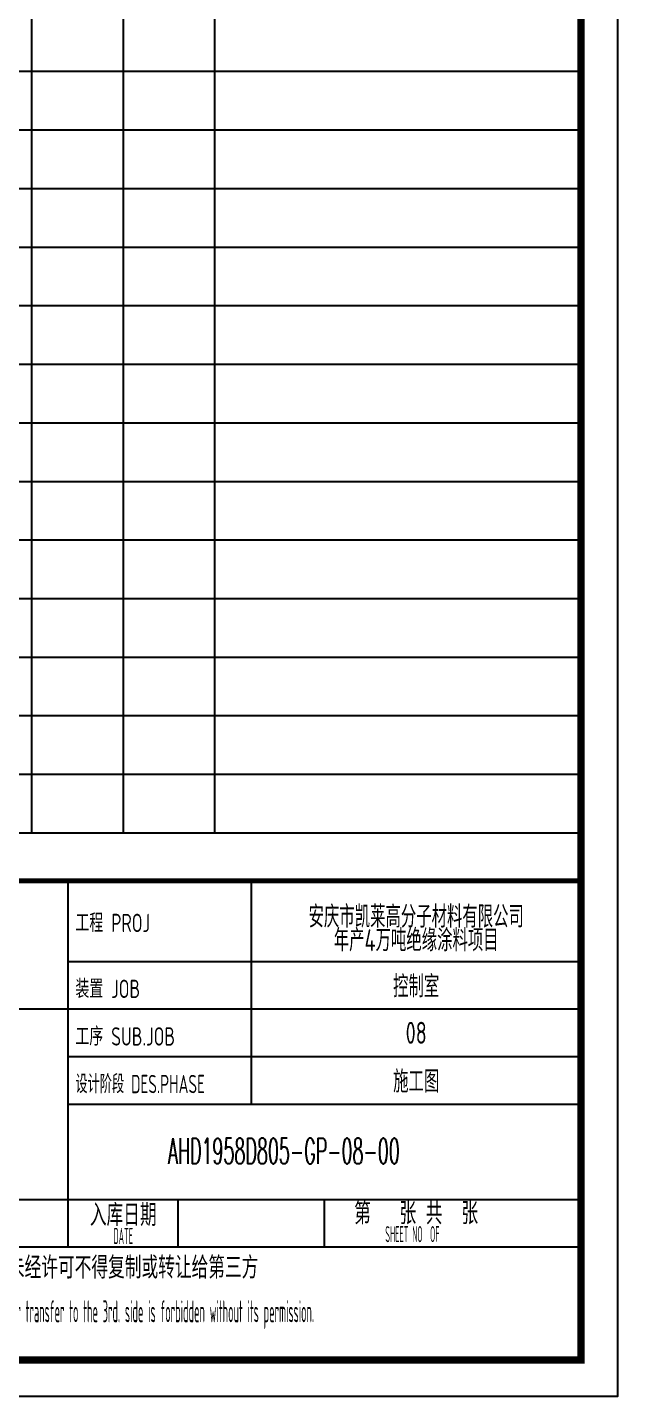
# Model space of a CAD drawing. Extents: x 5205853 to 5320510, y -422737 to -363337.
# Drawn here: x 5218794 to 5226853, y -393037 to -374337 of the extents above; entities that cross this region are included whole.
import ezdxf
from ezdxf.enums import TextEntityAlignment as Align

# ---------------------------------------------------------------- set-up
doc = ezdxf.new("R2010")
doc.units = 0
doc.header["$LTSCALE"] = 1000
doc.header["$MEASUREMENT"] = 0
doc.layers.get('0').update_dxf_attribs({"linetype": 'CONTINUOUS'})
for name, color, linetype in [('AXIS', 3, 'CONTINUOUS'), ('DIM_SYMB', 3, 'CONTINUOUS'), ('图框', 255, 'CONTINUOUS')]:
    doc.layers.add(name, color=color, linetype=linetype)
doc.styles.add('DIM_FONT', font='SIMPLEX', dxfattribs={"width": 0.7, "bigfont": 'GBCBIG'})
doc.styles.add('sceie', font='sceie.shx', dxfattribs={"bigfont": 'sceic.shx'})
doc.styles.add('TSSD_Rein', font='Tssdeng.shx', dxfattribs={"width": 0.7, "bigfont": 'hztxt.shx'})

msp = doc.modelspace()

# ---------------------------------------------------------------- linework, layer by layer
at = {"color": 0}
for p, q in [((5218852.9, -385337.3), (5218852.9, -365337.3)), ((5221352.9, -385337.3), (5221352.9, -365337.3)), ((5220102.9, -366937.3), (5220102.9, -385337.3)), ((5208352.9, -374937.3), (5226352.9, -374937.3)), ((5208352.9, -374937.3), (5226352.9, -374937.3)), ((5208352.9, -375737.3), (5226352.9, -375737.3)), ((5208352.9, -376537.3), (5226352.9, -376537.3)), ((5208352.9, -377337.3), (5226352.9, -377337.3)), ((5208352.9, -378137.3), (5226352.9, -378137.3)), ((5208352.9, -378937.3), (5226352.9, -378937.3)), ((5208352.9, -379737.3), (5226352.9, -379737.3)), ((5208352.9, -380537.3), (5226352.9, -380537.3)), ((5208352.9, -381337.3), (5226352.9, -381337.3)), ((5208352.9, -382137.3), (5226352.9, -382137.3)), ((5208352.9, -382937.3), (5226352.9, -382937.3)), ((5208352.9, -383737.3), (5226352.9, -383737.3)), ((5208352.9, -384537.3), (5226352.9, -384537.3)), ((5208352.9, -385337.3), (5226352.9, -385337.3))]:
    msp.add_line(p, q, dxfattribs=at)
for p, q in [((5219352.9, -390993.3), (5219352.9, -385993.3)), ((5221852.9, -389043.3), (5221852.9, -385993.3)), ((5226352.9, -385993.3), (5226352.9, -392537.3)), ((5219352.9, -387093.3), (5226352.9, -387093.3)), ((5208352.9, -387743.3), (5219352.9, -387743.3)), ((5219352.9, -387743.3), (5226352.9, -387743.3)), ((5219352.9, -388393.3), (5226352.9, -388393.3)), ((5219352.9, -389043.3), (5226352.9, -389043.3)), ((5213852.9, -390343.3), (5226352.9, -390343.3)), ((5220852.9, -390993.3), (5220852.9, -390343.3)), ((5222852.9, -390993.3), (5222852.9, -390343.3)), ((5208352.9, -390993.3), (5226352.9, -390993.3)), ((5208352.9, -392537.3), (5226352.9, -392537.3))]:
    msp.add_line(p, q)
at = {"const_width": 70}
msp.add_lwpolyline([(5226352.9, -385993.3), (5208352.9, -385993.3)], dxfattribs=at)
at = {"layer": '图框', "color": 0}
msp.add_lwpolyline([(5205852.9, -393037.3), (5205852.9, -363337.3), (5226852.9, -363337.3), (5226852.9, -393037.3)], close=True, dxfattribs=at)
at = {"layer": '图框', "color": 0, "const_width": 100}
msp.add_lwpolyline([(5208352.9, -392537.3), (5226352.9, -392537.3), (5226352.9, -363837.3), (5208352.9, -363837.3)], close=True, dxfattribs=at)

# ---------------------------------------------------------------- texts
at = {"style": 'sceie'}
for s, width, p in [('工程 PROJ', 0.8, (5219449.8, -386693.3)), ('装置 JOB', 0.8, (5219449.8, -387593.3)), ('工序 SUB.JOB', 0.8, (5219449.8, -388243.3)), ('设计阶段 DES.PHASE', 0.7, (5219449.8, -388893.3))]:
    msp.add_text(s, height=250, dxfattribs=dict(at, width=width)).set_placement(p)
for s, height, width, p in [('入库日期', 300, 0.8, (5220102.9, -390543.3)), ('DATE', 220, 0.4, (5220102.9, -390843.3)), ('SHEET NO  OF  ', 220, 0.4, (5224102.9, -390818.3)), ('本文件专有权属安徽华东化工医药工程有限责任公司所有,未经许可不得复制或转让给第三方', 300, 0.8, (5217352.9, -391293.3)), ('The proprietary right of this document belongs to Anhui Huadong Chemical And Medical Engineering  Co.,Ltd.  and any replication or transfer to the 3rd. side is forbidden without its permission. ', 300, 0.4, (5216449.8, -391916.9))]:
    msp.add_text(s, height=height, dxfattribs=dict(at, width=width)).set_placement(p, align=Align.MIDDLE)
at = {"color": 0, "style": 'sceie', "width": 0.8}
msp.add_text('第   张 共  张', height=300, dxfattribs=at).set_placement((5224102.9, -390518.3), align=Align.MIDDLE)
at = {"layer": 'AXIS', "style": 'TSSD_Rein', "width": 0.7}
for s, p in [('安庆市凯莱高分子材料有限公司', (5224102.9, -386465.7)), ('年产4万吨绝缘涂料项目', (5224102.9, -386788.7)), ('控制室', (5224102.9, -387418.3)), ('08', (5224102.9, -388068.3)), ('施工图', (5224102.9, -388718.3))]:
    msp.add_text(s, height=300, dxfattribs=at).set_placement(p, align=Align.MIDDLE)
at = {"layer": 'DIM_SYMB', "color": 7, "style": 'DIM_FONT', "width": 0.5}
msp.add_text('AHD1958D805-GP-08-00', height=350, dxfattribs=at).set_placement((5220712.8, -389857.6))

doc.saveas('drawing.dxf')
